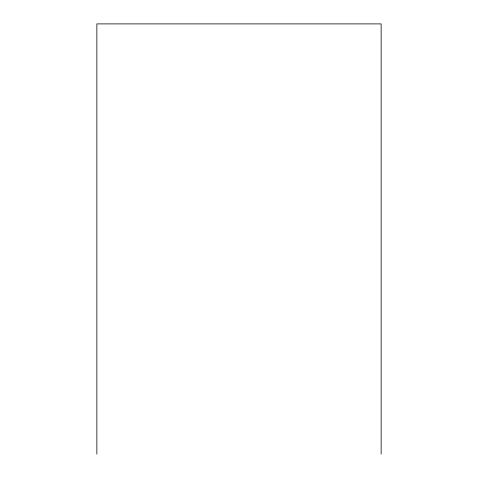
<?xml version="1.0" encoding="UTF-8"?>
<svg xmlns="http://www.w3.org/2000/svg" width="478" height="478" viewBox="0 0 478 478"><rect width="100%" height="100%" fill="white"/><g stroke="black" fill="none" stroke-linecap="round" stroke-linejoin="round"><path stroke-width="0.72" d="M381.139 454.1L381.139 23.9L96.861 23.9L96.861 454.1"/></g></svg>
